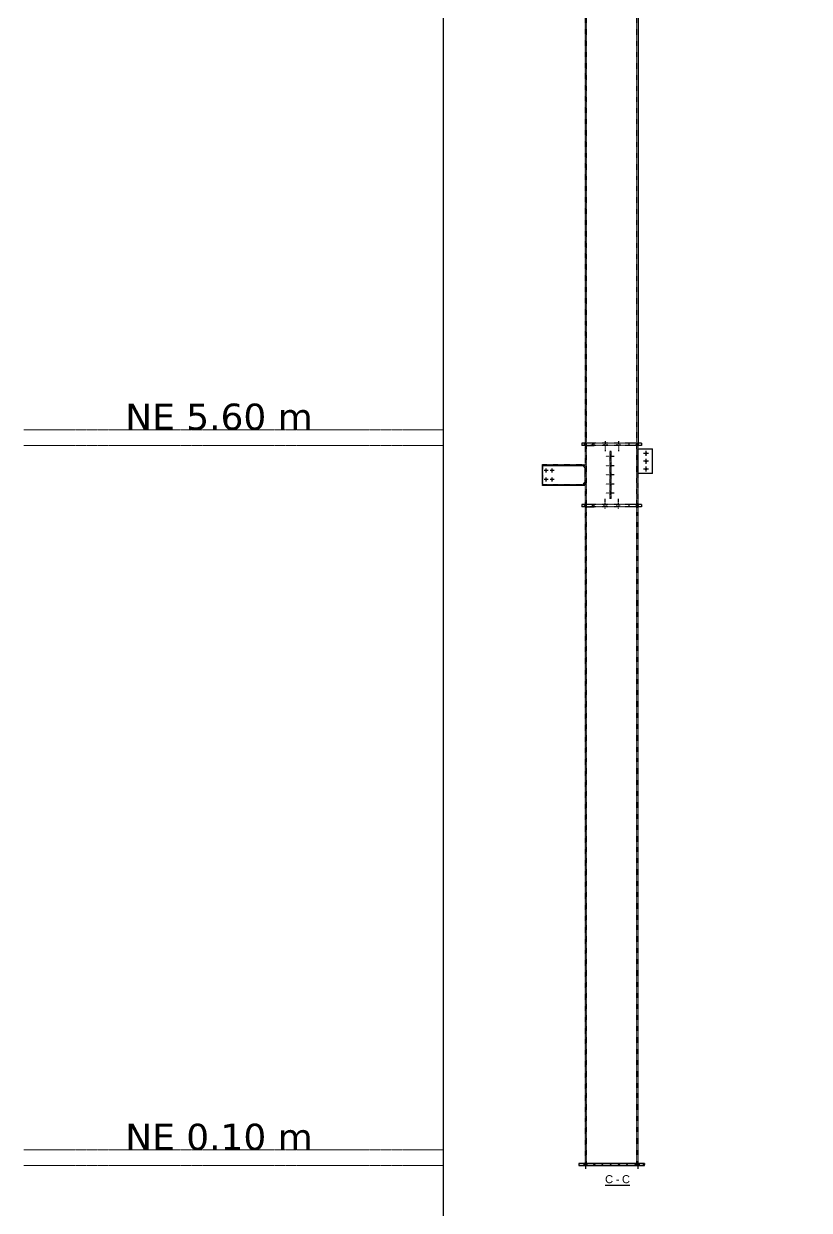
# Model space of a CAD drawing. Header units: millimetres. Extents: x 15962 to 71432, y 9666 to 72266.
# Drawn here: x 18458 to 24454, y 28550 to 37613 of the extents above; entities that cross this region are included whole.
import ezdxf

# ---------------------------------------------------------------- set-up
doc = ezdxf.new("R2010")
doc.units = ezdxf.units.MM
doc.header["$LTSCALE"] = 2
for name, pattern in [('Center', [6, 2.4, -1.2, 1.2, -1.2]), ('DXK_LINE_DOT1', [1.8814, 0.9407, -0.9407]), ('DXK_LINE_DOT2', [3.9198, 1.9599, -1.9599])]:
    doc.linetypes.add(name, pattern=pattern)
doc.layers.add('E_TEXTO-1', color=3, linetype='Center', lineweight=9)
doc.styles.add('Arial', font='arial.ttf', dxfattribs={"height": 0.2})
doc.styles.add('Arial Narrow', font='verdana.ttf', dxfattribs={"height": 0.2})

msp = doc.modelspace()

# ---------------------------------------------------------------- hatches: boundary and pattern name
at = {"linetype": 'Continuous'}
h = msp.add_hatch(dxfattribs=at)
h.set_pattern_fill('', scale=14, style=0, pattern_type=0)
h.set_pattern_definition([(45, (22745.15, 34410.29), (-31.43, 31.43), [])])
h.paths.add_polyline_path([(22811.1707, 34410.288), (22745.1508, 34410.288), (22745.1508, 34391.288), (22811.1707, 34391.288)])
h = msp.add_hatch(dxfattribs=at)
h.set_pattern_fill('', scale=14, style=0, pattern_type=0)
h.set_pattern_definition([(45, (23080.006, 34410.29), (-31.43, 31.43), [])])
h.paths.add_polyline_path([(23146.0119, 34410.288), (23080.0056, 34410.288), (23080.0056, 34391.288), (23146.0119, 34391.288)])
for points in [[(23199.0864, 34331.288), (23199.2939, 34333.2632), (23199.9077, 34335.152), (23200.9007, 34336.872), (23202.2296, 34338.3479), (23203.8364, 34339.5153), (23205.6507, 34340.323), (23207.5933, 34340.736), (23209.5794, 34340.736), (23211.522, 34340.323), (23213.3364, 34339.5153), (23214.9431, 34338.3479), (23216.272, 34336.872), (23217.265, 34335.152), (23217.8788, 34333.2632), (23218.0864, 34331.288), (23217.8788, 34329.3129), (23217.265, 34327.424), (23216.272, 34325.7041), (23214.9431, 34324.2281), (23213.3364, 34323.0608), (23211.522, 34322.253), (23209.5794, 34321.8401), (23207.5933, 34321.8401), (23205.6507, 34322.253), (23203.8364, 34323.0608), (23202.2296, 34324.2281), (23200.9007, 34325.7041), (23199.9077, 34327.424), (23199.2939, 34329.3129)], [(23199.0864, 34271.288), (23199.2939, 34273.2632), (23199.9077, 34275.152), (23200.9007, 34276.872), (23202.2296, 34278.3479), (23203.8364, 34279.5153), (23205.6507, 34280.323), (23207.5933, 34280.736), (23209.5794, 34280.736), (23211.522, 34280.323), (23213.3364, 34279.5153), (23214.9431, 34278.3479), (23216.272, 34276.872), (23217.265, 34275.152), (23217.8788, 34273.2632), (23218.0864, 34271.288), (23217.8788, 34269.3129), (23217.265, 34267.424), (23216.272, 34265.7041), (23214.9431, 34264.2281), (23213.3364, 34263.0608), (23211.522, 34262.253), (23209.5794, 34261.8401), (23207.5933, 34261.8401), (23205.6507, 34262.253), (23203.8364, 34263.0608), (23202.2296, 34264.2281), (23200.9007, 34265.7041), (23199.9077, 34267.424), (23199.2939, 34269.3129)], [(22438.9043, 34201.288), (22439.0681, 34202.8473), (22439.5527, 34204.3385), (22440.3366, 34205.6964), (22441.3858, 34206.8616), (22442.6543, 34207.7832), (22444.0866, 34208.4209), (22445.6203, 34208.7469), (22447.1882, 34208.7469), (22448.7219, 34208.4209), (22450.1543, 34207.7832), (22451.4227, 34206.8616), (22452.4719, 34205.6964), (22453.2558, 34204.3385), (22453.7404, 34202.8473), (22453.9043, 34201.288), (22453.7404, 34199.7287), (22453.2558, 34198.2375), (22452.4719, 34196.8796), (22451.4227, 34195.7144), (22450.1543, 34194.7928), (22448.7219, 34194.1551), (22447.1882, 34193.8291), (22445.6203, 34193.8291), (22444.0866, 34194.1551), (22442.6543, 34194.7928), (22441.3858, 34195.7144), (22440.3366, 34196.8796), (22439.5527, 34198.2375), (22439.0681, 34199.7287)], [(22483.9043, 34201.288), (22484.0681, 34202.8473), (22484.5527, 34204.3385), (22485.3366, 34205.6964), (22486.3858, 34206.8616), (22487.6543, 34207.7832), (22489.0866, 34208.4209), (22490.6203, 34208.7469), (22492.1882, 34208.7469), (22493.7219, 34208.4209), (22495.1543, 34207.7832), (22496.4227, 34206.8616), (22497.4719, 34205.6964), (22498.2558, 34204.3385), (22498.7404, 34202.8473), (22498.9043, 34201.288), (22498.7404, 34199.7287), (22498.2558, 34198.2375), (22497.4719, 34196.8796), (22496.4227, 34195.7144), (22495.1543, 34194.7928), (22493.7219, 34194.1551), (22492.1882, 34193.8291), (22490.6203, 34193.8291), (22489.0866, 34194.1551), (22487.6543, 34194.7928), (22486.3858, 34195.7144), (22485.3366, 34196.8796), (22484.5527, 34198.2375), (22484.0681, 34199.7287)], [(23199.0864, 34211.288), (23199.2939, 34213.2632), (23199.9077, 34215.152), (23200.9007, 34216.872), (23202.2296, 34218.3479), (23203.8364, 34219.5153), (23205.6507, 34220.323), (23207.5933, 34220.736), (23209.5794, 34220.736), (23211.522, 34220.323), (23213.3364, 34219.5153), (23214.9431, 34218.3479), (23216.272, 34216.872), (23217.265, 34215.152), (23217.8788, 34213.2632), (23218.0864, 34211.288), (23217.8788, 34209.3129), (23217.265, 34207.424), (23216.272, 34205.7041), (23214.9431, 34204.2281), (23213.3364, 34203.0608), (23211.522, 34202.253), (23209.5794, 34201.8401), (23207.5933, 34201.8401), (23205.6507, 34202.253), (23203.8364, 34203.0608), (23202.2296, 34204.2281), (23200.9007, 34205.7041), (23199.9077, 34207.424), (23199.2939, 34209.3129)], [(22438.9043, 34131.288), (22439.0681, 34132.8473), (22439.5527, 34134.3385), (22440.3366, 34135.6964), (22441.3858, 34136.8616), (22442.6543, 34137.7832), (22444.0866, 34138.4209), (22445.6203, 34138.7469), (22447.1882, 34138.7469), (22448.7219, 34138.4209), (22450.1543, 34137.7832), (22451.4227, 34136.8616), (22452.4719, 34135.6964), (22453.2558, 34134.3385), (22453.7404, 34132.8473), (22453.9043, 34131.288), (22453.7404, 34129.7287), (22453.2558, 34128.2375), (22452.4719, 34126.8796), (22451.4227, 34125.7144), (22450.1543, 34124.7928), (22448.7219, 34124.1551), (22447.1882, 34123.8291), (22445.6203, 34123.8291), (22444.0866, 34124.1551), (22442.6543, 34124.7928), (22441.3858, 34125.7144), (22440.3366, 34126.8796), (22439.5527, 34128.2375), (22439.0681, 34129.7287)], [(22483.9043, 34131.288), (22484.0681, 34132.8473), (22484.5527, 34134.3385), (22485.3366, 34135.6964), (22486.3858, 34136.8616), (22487.6543, 34137.7832), (22489.0866, 34138.4209), (22490.6203, 34138.7469), (22492.1882, 34138.7469), (22493.7219, 34138.4209), (22495.1543, 34137.7832), (22496.4227, 34136.8616), (22497.4719, 34135.6964), (22498.2558, 34134.3385), (22498.7404, 34132.8473), (22498.9043, 34131.288), (22498.7404, 34129.7287), (22498.2558, 34128.2375), (22497.4719, 34126.8796), (22496.4227, 34125.7144), (22495.1543, 34124.7928), (22493.7219, 34124.1551), (22492.1882, 34123.8291), (22490.6203, 34123.8291), (22489.0866, 34124.1551), (22487.6543, 34124.7928), (22486.3858, 34125.7144), (22485.3366, 34126.8796), (22484.5527, 34128.2375), (22484.0681, 34129.7287)], [(22756.5724, 28907.288), (22734.5724, 28907.288), (22734.5724, 28891.288), (22756.5724, 28891.288)], [(23156.5724, 28907.288), (23134.5724, 28907.288), (23134.5724, 28891.288), (23156.5724, 28891.288)]]:
    msp.add_hatch(color=3, dxfattribs=at).paths.add_polyline_path(points)
h = msp.add_hatch(dxfattribs=at)
h.set_pattern_fill('', scale=14, style=0, pattern_type=0)
h.set_pattern_definition([(45, (22745.15, 33941.29), (-31.43, 31.43), [])])
h.paths.add_polyline_path([(22811.1707, 33941.288), (22745.1508, 33941.288), (22745.1508, 33922.288), (22811.1707, 33922.288)])
h = msp.add_hatch(dxfattribs=at)
h.set_pattern_fill('', scale=14, style=0, pattern_type=0)
h.set_pattern_definition([(45, (23080.006, 33941.29), (-31.43, 31.43), [])])
h.paths.add_polyline_path([(23146.0119, 33941.288), (23080.0056, 33941.288), (23080.0056, 33922.288), (23146.0119, 33922.288)])
h = msp.add_hatch(dxfattribs=at)
h.set_pattern_fill('', scale=14, style=0, pattern_type=0)
h.set_pattern_definition([(45, (22695.598, 28907.29), (-31.431, 31.431), [])])
h.paths.add_polyline_path([(23195.5977, 28907.288), (22695.5977, 28907.288), (22695.5977, 28891.288), (23195.5977, 28891.288)])

# ---------------------------------------------------------------- linework, layer by layer
at = {"color": 7, "linetype": 'DXK_LINE_DOT1'}
for p, q in [((22754.5866, 28907.288), (22754.5866, 44141.288)), ((23136.5866, 28907.288), (23136.5866, 44141.288)), ((22739.5866, 34391.288), (22739.5866, 34410.288)), ((23146.0119, 34410.288), (22742.7137, 34410.288)), ((23146.0119, 34391.288), (22745.1508, 34391.288)), ((22931.9882, 34346.288), (22931.9882, 33986.288)), ((23148.5859, 34176.288), (23148.5859, 34366.288)), ((23148.5864, 34176.288), (23148.5864, 34366.288)), ((23151.5866, 34391.288), (23151.5866, 34410.288)), ((22737.8399, 34238.588), (22738.1399, 34238.888)), ((23148.5864, 34176.288), (23148.5859, 34176.288)), ((23148.5859, 34176.288), (23148.5864, 34176.288)), ((22738.1399, 34093.688), (22737.8399, 34093.988)), ((22739.5866, 33922.288), (22739.5866, 33941.288)), ((23146.0119, 33941.288), (22742.7137, 33941.288)), ((23146.0119, 33922.288), (22745.1508, 33922.288)), ((23151.5866, 33922.288), (23151.5866, 33941.288)), ((22695.5977, 28891.288), (23195.5977, 28891.288)), ((23195.5688, 28907.288), (23195.5688, 28891.288))]:
    msp.add_line(p, q, dxfattribs=at)
at = {"color": 7, "linetype": 'Continuous'}
for p, q in [((22745.1508, 34410.288), (22717.5866, 34410.288)), ((22717.5866, 34410.288), (22717.5866, 34391.288)), ((22745.1508, 34391.288), (22717.5866, 34391.288)), ((23146.0119, 34410.288), (23080.0056, 34410.288)), ((23080.0056, 34391.288), (23080.0056, 34410.288)), ((23146.0119, 34391.288), (23080.0056, 34391.288)), ((23173.5866, 34410.288), (23146.0119, 34410.288)), ((23146.0119, 34391.288), (23146.0119, 34410.288)), ((23173.5866, 34391.288), (23146.0119, 34391.288)), ((23148.5864, 34366.288), (23258.5864, 34366.288)), ((23173.5866, 34410.288), (23173.5866, 34391.288)), ((23258.5864, 34176.288), (23258.5864, 34366.288)), ((22740.6038, 34243.8213), (22740.6096, 34243.8213)), ((23258.5864, 34176.288), (23148.5864, 34176.288)), ((22735.8242, 34107.4704), (22735.8245, 34107.4704)), ((22745.1508, 33941.288), (22717.5866, 33941.288)), ((22717.5866, 33941.288), (22717.5866, 33922.288)), ((22745.1508, 33922.288), (22717.5866, 33922.288)), ((23146.0119, 33941.288), (23080.0056, 33941.288)), ((23080.0056, 33922.288), (23080.0056, 33941.288)), ((23146.0119, 33922.288), (23080.0056, 33922.288)), ((23173.5866, 33941.288), (23146.0119, 33941.288)), ((23146.0119, 33922.288), (23146.0119, 33941.288)), ((23173.5866, 33922.288), (23146.0119, 33922.288)), ((23173.5866, 33941.288), (23173.5866, 33922.288)), ((22695.5977, 28907.288), (22695.5688, 28907.288)), ((22695.5688, 28907.288), (22695.5688, 28891.288)), ((22695.5688, 28891.288), (22695.5977, 28891.288)), ((22695.5688, 28891.288), (22695.5977, 28891.288)), ((22836.3637, 28907.288), (22815.5198, 28907.288)), ((22895.557, 28742.288), (23085.6445, 28742.288))]:
    msp.add_line(p, q, dxfattribs=at)
at = {"color": 3, "linetype": 'DXK_LINE_DOT2'}
for p, q in [((22885.186, 34410.288), (22885.186, 34391.288)), ((22896.686, 34423.488), (22896.686, 34345.288)), ((22908.186, 34410.288), (22908.186, 34391.288)), ((22985.186, 34410.288), (22985.186, 34391.288)), ((22996.686, 34423.488), (22996.686, 34345.288)), ((23008.186, 34410.288), (23008.186, 34391.288)), ((22964.5706, 34306.288), (22901.3706, 34306.288)), ((22941.9839, 34317.788), (22931.9839, 34317.788)), ((22941.9839, 34294.788), (22931.9839, 34294.788)), ((22964.5706, 34236.288), (22901.3706, 34236.288)), ((22964.5706, 34166.288), (22901.3706, 34166.288)), ((22941.9839, 34247.788), (22931.9839, 34247.788)), ((22941.9839, 34224.788), (22931.9839, 34224.788)), ((22941.9839, 34177.788), (22931.9839, 34177.788)), ((22964.5706, 34096.288), (22901.3706, 34096.288)), ((22941.9839, 34154.788), (22931.9839, 34154.788)), ((22941.9839, 34107.788), (22931.9839, 34107.788)), ((22941.9839, 34084.788), (22931.9839, 34084.788)), ((22896.686, 33909.088), (22896.686, 33987.288)), ((22964.5706, 34026.288), (22901.3706, 34026.288)), ((22941.9839, 34037.788), (22931.9839, 34037.788)), ((22941.9839, 34014.788), (22931.9839, 34014.788)), ((22996.686, 33909.088), (22996.686, 33987.288)), ((22885.186, 33922.288), (22885.186, 33941.288)), ((22908.186, 33922.288), (22908.186, 33941.288)), ((22985.186, 33922.288), (22985.186, 33941.288)), ((23008.186, 33922.288), (23008.186, 33941.288))]:
    msp.add_line(p, q, dxfattribs=at)
at = {"color": 3, "linetype": 'Continuous'}
for p, q in [((23208.5864, 34312.288), (23208.5864, 34350.288)), ((23227.5864, 34331.288), (23189.5864, 34331.288)), ((23227.5864, 34271.288), (23189.5864, 34271.288)), ((23208.5864, 34252.288), (23208.5864, 34290.288)), ((22461.4039, 34201.288), (22431.4039, 34201.288)), ((22446.4039, 34186.288), (22446.4039, 34216.288)), ((22506.4039, 34201.288), (22476.4039, 34201.288)), ((22491.4039, 34186.288), (22491.4039, 34216.288)), ((23227.5864, 34211.288), (23189.5864, 34211.288)), ((23208.5864, 34192.288), (23208.5864, 34230.288)), ((22461.4039, 34131.288), (22431.4039, 34131.288)), ((22446.4039, 34116.288), (22446.4039, 34146.288)), ((22506.4039, 34131.288), (22476.4039, 34131.288)), ((22491.4039, 34116.288), (22491.4039, 34146.288)), ((22745.5724, 28917.288), (22745.5724, 28867.288)), ((23145.5724, 28917.288), (23145.5724, 28867.288)), ((22734.5724, 28907.288), (22734.5724, 28891.288)), ((22756.5724, 28907.288), (22756.5724, 28891.288)), ((23134.5724, 28907.288), (23134.5724, 28891.288)), ((23156.5724, 28907.288), (23156.5724, 28891.288))]:
    msp.add_line(p, q, dxfattribs=at)
msp.add_lwpolyline([(21662.6717, 47050.6489), (30654.4032, 47050.6489), (30654.4032, 28358.4557), (21662.6717, 28358.4557)], close=True)
at = {"color": 7, "linetype": 'Continuous'}
for points in [[(23075.6491, 44141.288), (23076.0835, 44141.288), (23148.5866, 44141.288), (23148.5866, 44110.288), (23148.5866, 44091.288), (23148.5866, 44011.288), (23148.5866, 43041.288), (23148.5866, 42961.288), (23148.5866, 42942.288), (23148.5866, 39860.288), (23148.5866, 39841.288), (23148.5866, 39761.288), (23148.5866, 39091.288), (23148.5866, 39011.288), (23148.5866, 38992.288), (23148.5866, 34410.288), (23148.5866, 34391.288)], [(22418.907, 34238.888), (22418.907, 34246.288), (22418.9012, 34246.288)], [(22418.9043, 34093.688), (22418.9043, 34238.888), (22418.907, 34238.888), (22738.1429, 34238.888), (22740.6096, 34241.3547), (22740.6038, 34241.3547)], [(22731.6065, 34238.588), (22737.8402, 34238.588), (22738.1402, 34238.888), (22738.1429, 34238.888)], [(22740.6069, 34221.9841), (22735.8245, 34225.1057), (22732.703, 34229.7774), (22731.6069, 34235.288)], [(22740.6096, 34088.7547), (22738.1429, 34086.288), (22418.9012, 34086.288)], [(22738.1402, 34093.688), (22737.8402, 34093.988), (22731.6065, 34093.988)], [(22731.6069, 34097.288), (22732.703, 34102.7987), (22735.8245, 34107.4704), (22740.4962, 34110.5919)], [(22740.6038, 34091.2213), (22740.6096, 34091.2213), (22740.6096, 34088.7547), (22740.6038, 34088.7547)]]:
    msp.add_lwpolyline(points, dxfattribs=at)
at = {"color": 7, "linetype": 'DXK_LINE_DOT1'}
for points in [[(22742.5866, 39841.288), (22742.5866, 39011.288), (22742.5866, 38992.288), (22742.5866, 34410.288), (22742.5866, 34391.288), (22742.5866, 33941.288), (22742.5866, 33922.288), (22742.5866, 28907.288), (23148.5866, 28907.288), (23148.5866, 33922.288), (23148.5866, 33941.288), (23148.5866, 34391.288)], [(22941.9882, 33986.288), (22941.9882, 34346.288), (22931.9816, 34346.288)], [(23258.5864, 34176.288), (23258.5859, 34176.288), (23258.5859, 34366.288), (23258.5864, 34366.288)], [(22418.9012, 34238.888), (22418.9012, 34246.288), (22418.907, 34246.288), (22738.1429, 34246.288), (22740.6096, 34243.8213), (22740.6096, 34241.3547)], [(22418.9039, 34238.888), (22418.9012, 34238.888), (22418.907, 34238.888), (22418.9039, 34238.888), (22418.9039, 34093.688), (22418.9043, 34093.688), (22738.1429, 34093.688), (22740.6096, 34091.2213)], [(22731.6065, 34235.288), (22731.6065, 34238.588), (22731.6069, 34238.588), (22731.6069, 34235.288), (22731.6065, 34235.288), (22732.7027, 34229.7774), (22735.8242, 34225.1057), (22740.6065, 34221.9841), (22740.6065, 34221.6261), (22740.6065, 34110.5919)], [(22740.6065, 34221.9841), (22740.6069, 34221.9841), (22740.4962, 34110.5919), (22740.6065, 34110.5919), (22735.8396, 34107.4804), (22735.8242, 34107.4704), (22732.7027, 34102.7987), (22731.6065, 34097.288), (22731.6069, 34097.288), (22731.6069, 34093.988), (22731.6065, 34093.988), (22731.6065, 34097.288)], [(22738.1371, 34246.288), (22740.6038, 34243.8213), (22740.6038, 34241.3547), (22738.1371, 34238.888)], [(22418.9039, 34093.688), (22418.9012, 34093.688), (22418.9012, 34086.288), (22418.907, 34086.288), (22418.907, 34093.688), (22418.9012, 34093.688)], [(22738.1371, 34093.688), (22740.6038, 34091.2213), (22740.6038, 34088.7547), (22738.1371, 34086.288)], [(22941.9816, 33986.288), (22941.9882, 33986.288), (22931.9816, 33986.288)], [(22695.5688, 28907.288), (22695.5977, 28907.288), (23195.5977, 28907.288)]]:
    msp.add_lwpolyline(points, dxfattribs=at)
at = {"color": 7, "linetype": 'Continuous'}
for points in [[(22745.1508, 34410.288), (22745.1508, 34391.288), (22811.1707, 34391.288), (22811.1707, 34410.288)], [(22745.1508, 33941.288), (22745.1508, 33922.288), (22811.1707, 33922.288), (22811.1707, 33941.288)], [(23195.5977, 28891.288), (23195.5977, 28907.288), (22695.5977, 28907.288), (22695.5977, 28891.288)]]:
    msp.add_lwpolyline(points, close=True, dxfattribs=at)
at = {"color": 7, "linetype": 'DXK_LINE_DOT1'}
msp.add_lwpolyline([(23148.5864, 34366.288), (23148.5859, 34366.288)], close=True, dxfattribs=at)
at = {"layer": 'E_TEXTO-1'}
for p, q in [((18458.3843, 34511.288), (21662.6717, 34511.288)), ((18458.3843, 34391.288), (21662.6717, 34391.288)), ((18458.3843, 29011.288), (21662.6717, 29011.288)), ((18458.3843, 28891.288), (21662.6717, 28891.288))]:
    msp.add_line(p, q, dxfattribs=at)

# ---------------------------------------------------------------- texts
at = {"color": 3, "style": 'Arial Narrow'}
for s, p in [('NE 5.60 m', (19232.8765, 34511.288)), ('NE 0.10 m', (19232.8765, 29011.288))]:
    msp.add_text(s, height=200, dxfattribs=at).set_placement(p)

# ---------------------------------------------------------------- next in the draw order: wipeouts: each hides what was drawn before it
at = {"color": 0, "linetype": 'Continuous'}
msp.add_wipeout([(22957.182, 28757.288), (22957.182, 28821.288), (22895.557, 28821.288), (22895.557, 28757.288)], dxfattribs=at)

# ---------------------------------------------------------------- next in the draw order: wipeouts: each hides what was drawn before it
msp.add_wipeout([(23004.8195, 28757.288), (23004.8195, 28821.288), (22976.382, 28821.288), (22976.382, 28757.288)], dxfattribs=at)

# ---------------------------------------------------------------- next in the draw order: texts
at = {"color": 3, "linetype": 'Continuous', "style": 'Arial'}
msp.add_text('C', height=61.125, dxfattribs=at).set_placement((22895.557, 28757.288))

# ---------------------------------------------------------------- next in the draw order: wipeouts: each hides what was drawn before it
at = {"color": 0, "linetype": 'Continuous'}
msp.add_wipeout([(23085.6445, 28757.288), (23085.6445, 28821.288), (23024.0195, 28821.288), (23024.0195, 28757.288)], dxfattribs=at)

# ---------------------------------------------------------------- next in the draw order: texts
at = {"color": 3, "linetype": 'Continuous', "style": 'Arial'}
for s, p in [('C', (23024.0195, 28757.288)), ('-', (22976.382, 28757.288))]:
    msp.add_text(s, height=61.125, dxfattribs=at).set_placement(p)

doc.saveas('drawing.dxf')
